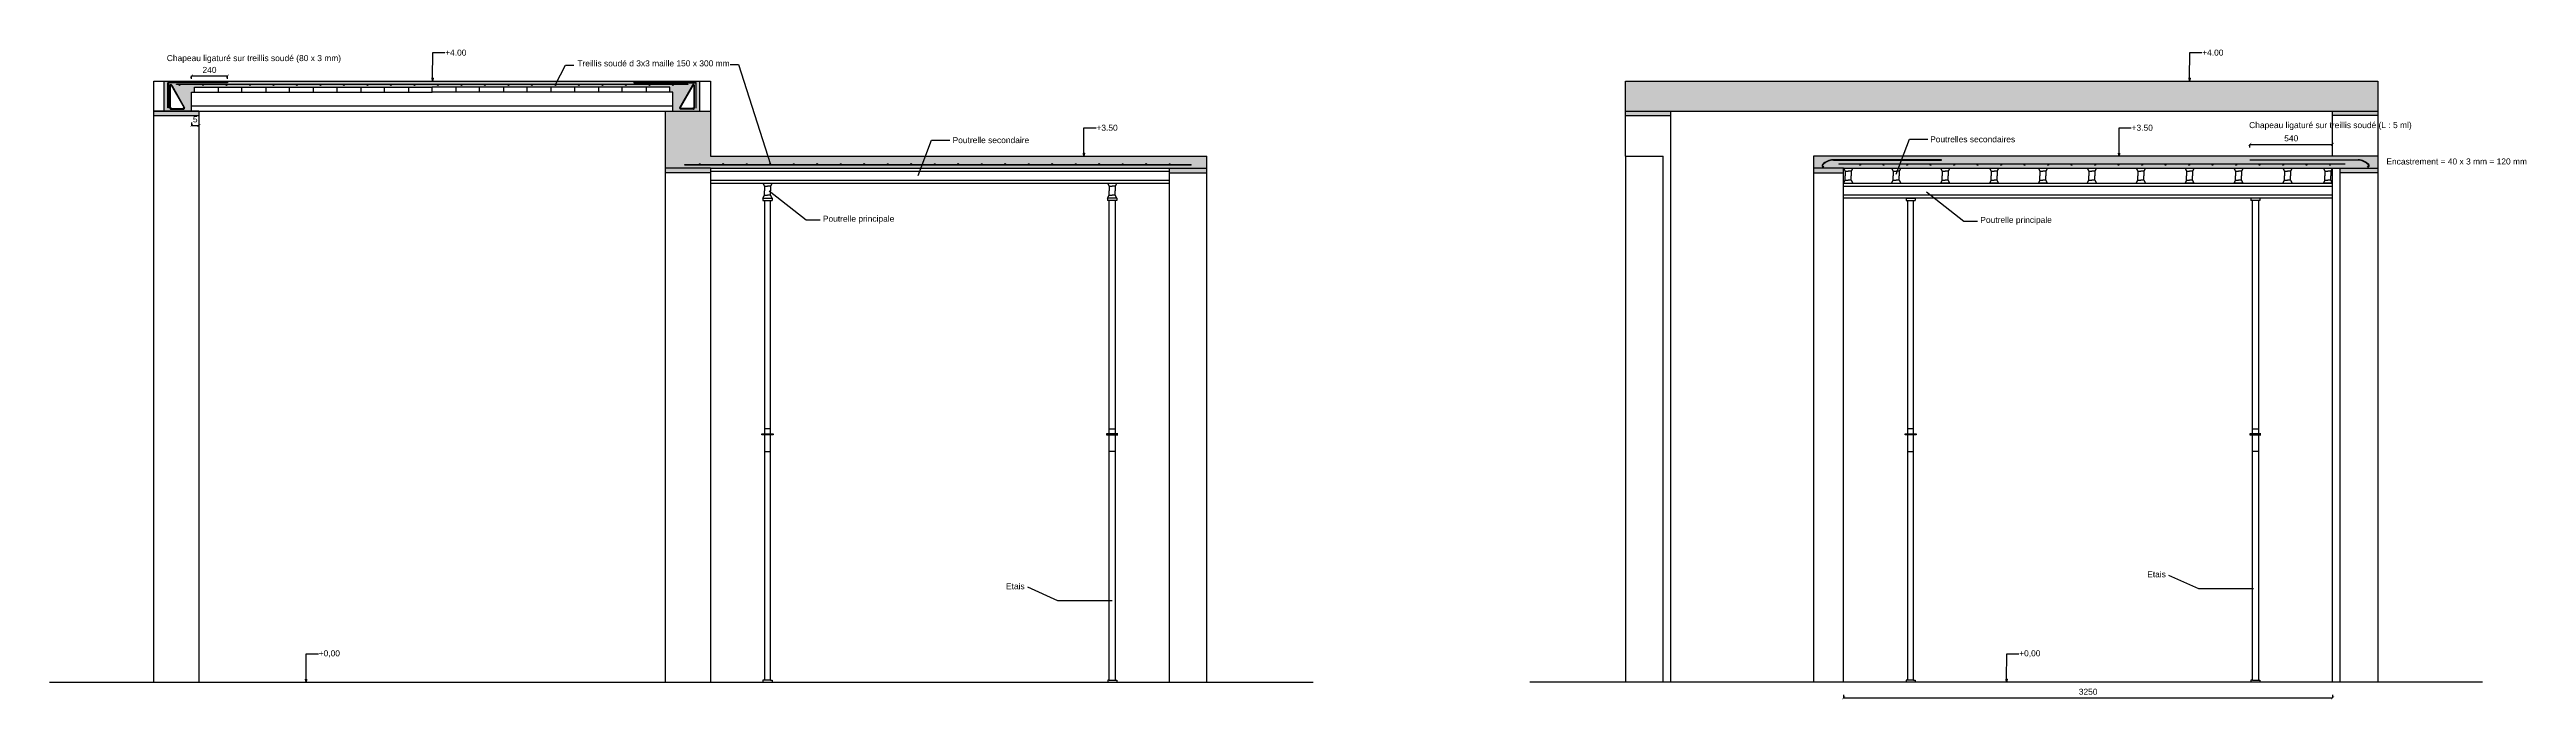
# Model space of a CAD drawing. Header units: millimetres. Extents: x 1323 to 17787, y 1753 to 6077.
import ezdxf
from ezdxf import colors
from ezdxf.entities.mleader import LeaderData, LeaderLine
from ezdxf.math import Vec2, Vec3

# ---------------------------------------------------------------- set-up
doc = ezdxf.new("R2010")
doc.units = ezdxf.units.MM
doc.layers.get('0').update_dxf_attribs({"plot": 0})
doc.layers.add('Coffrage', color=7, linetype='Continuous')
doc.layers.get('0').off()
doc.styles.get("Standard").update_dxf_attribs({"font": 'arial.ttf', "height": 40})
doc.dimstyles.get("Standard").update_dxf_attribs({"dimtxt": 40, "dimasz": 20, "dimexe": 0.18, "dimexo": 0.0625, "dimgap": 20, "dimtad": 1, "dimtih": 1, "dimtoh": 1, "dimdec": 4, "dimzin": 0, "dimdsep": 46, "dimtxsty": 'Standard', "dimblk": 'ARCHTICK', "dimcen": 0.09, "dimadec": 0, "dimazin": 0, "dimtfac": 1, "dimtdec": 4, "dimtofl": 0, "dimtmove": 0, "dimatfit": 3, "dimfxl": 20, "dimfxlon": 1, "dimtolj": 1, "dimtzin": 0, "dimarcsym": 0})

# ---------------------------------------------------------------- blocks, each defined once
blk = doc.blocks.new('_ArchTick')
at = {"color": 0, "linetype": 'ByBlock', "const_width": 0.15}
blk.add_lwpolyline([(-0.5, -0.5), (0.5, 0.5)], dxfattribs=at)
blk = doc.blocks.new('*D1')
at = {"layer": 'Coffrage', "color": 0, "lineweight": -2, "transparency": 16777216}
for p, q in [((2266, 5881), (2266, 5901)), ((2266, 5901), (2506, 5901)), ((2506, 5881), (2506, 5901))]:
    blk.add_line(p, q, dxfattribs=at)
at = {"layer": 'Defpoints', "color": 0, "transparency": 16777216}
for p in [(2266, 5856), (2506, 5901), (2506, 5856)]:
    blk.add_point(p, dxfattribs=at)
at = {"layer": 'Coffrage', "color": 0, "lineweight": -2, "transparency": 16777216, "xscale": 20, "yscale": 20, "zscale": 20, "rotation": 180}
blk.add_blockref('_ArchTick', (2266, 5901), dxfattribs=at)
at = {"layer": 'Coffrage', "color": 0, "lineweight": -2, "transparency": 16777216, "xscale": 20, "yscale": 20, "zscale": 20}
blk.add_blockref('_ArchTick', (2506, 5901), dxfattribs=at)
at = {"layer": 'Coffrage', "color": 0, "transparency": 16777216, "insert": (2386, 5941), "char_height": 40, "attachment_point": 5}
blk.add_mtext('\\A1;240', dxfattribs=at)
blk = doc.blocks.new('*D4')
at = {"layer": 'Coffrage', "color": 0, "lineweight": -2, "transparency": 16777216}
for p, q in [((2266, 5591), (2266, 5571)), ((2266, 5571), (2316, 5571)), ((2316, 5591), (2316, 5571))]:
    blk.add_line(p, q, dxfattribs=at)
at = {"layer": 'Defpoints', "color": 0, "transparency": 16777216}
for p in [(2266, 5667), (2316, 5667), (2316, 5571)]:
    blk.add_point(p, dxfattribs=at)
at = {"layer": 'Coffrage', "color": 0, "lineweight": -2, "transparency": 16777216, "xscale": 20, "yscale": 20, "zscale": 20, "rotation": 180}
blk.add_blockref('_ArchTick', (2266, 5571), dxfattribs=at)
at = {"layer": 'Coffrage', "color": 0, "lineweight": -2, "transparency": 16777216, "xscale": 20, "yscale": 20, "zscale": 20}
blk.add_blockref('_ArchTick', (2316, 5571), dxfattribs=at)
at = {"layer": 'Coffrage', "color": 0, "transparency": 16777216, "insert": (2291, 5612), "char_height": 40, "attachment_point": 5}
blk.add_mtext('\\A1;5', dxfattribs=at)
blk = doc.blocks.new('_ClosedBlank')
at = {"color": 0, "linetype": 'ByBlock', "lineweight": -2}
for p, q in [((-1, 0.17), (0, 0)), ((-1, 0.17), (-1, -0.17)), ((0, 0), (-1, -0.17))]:
    blk.add_line(p, q, dxfattribs=at)
blk = doc.blocks.new('*D13')
at = {"layer": 'Coffrage', "color": 0, "lineweight": -2, "transparency": 16777216}
for p, q in [((15948, 5426), (15948, 5446)), ((15948, 5446), (16498, 5446)), ((16498, 5426), (16498, 5446))]:
    blk.add_line(p, q, dxfattribs=at)
at = {"layer": 'Defpoints', "color": 0, "transparency": 16777216}
for p in [(16498, 5446), (15948, 5343), (16498, 5340)]:
    blk.add_point(p, dxfattribs=at)
at = {"layer": 'Coffrage', "color": 0, "lineweight": -2, "transparency": 16777216, "xscale": 20, "yscale": 20, "zscale": 20, "rotation": 180}
blk.add_blockref('_ArchTick', (15948, 5446), dxfattribs=at)
at = {"layer": 'Coffrage', "color": 0, "lineweight": -2, "transparency": 16777216, "xscale": 20, "yscale": 20, "zscale": 20}
blk.add_blockref('_ArchTick', (16498, 5446), dxfattribs=at)
at = {"layer": 'Coffrage', "color": 0, "transparency": 16777216, "insert": (16223, 5486), "char_height": 40, "attachment_point": 5}
blk.add_mtext('\\A1;540', dxfattribs=at)
blk = doc.blocks.new('*D15')
at = {"layer": 'Coffrage', "color": 0, "lineweight": -2, "transparency": 16777216}
for p, q in [((13248, 1784), (13248, 1764)), ((13248, 1764), (16498, 1764)), ((16498, 1784), (16498, 1764))]:
    blk.add_line(p, q, dxfattribs=at)
at = {"layer": 'Defpoints', "color": 0, "transparency": 16777216}
for p in [(13248, 2014), (16498, 2014), (16498, 1764)]:
    blk.add_point(p, dxfattribs=at)
at = {"layer": 'Coffrage', "color": 0, "lineweight": -2, "transparency": 16777216, "xscale": 20, "yscale": 20, "zscale": 20, "rotation": 180}
blk.add_blockref('_ArchTick', (13248, 1764), dxfattribs=at)
at = {"layer": 'Coffrage', "color": 0, "lineweight": -2, "transparency": 16777216, "xscale": 20, "yscale": 20, "zscale": 20}
blk.add_blockref('_ArchTick', (16498, 1764), dxfattribs=at)
at = {"layer": 'Coffrage', "color": 0, "transparency": 16777216, "insert": (14873, 1804), "char_height": 40, "attachment_point": 5}
blk.add_mtext('\\A1;3250', dxfattribs=at)

msp = doc.modelspace()

# ---------------------------------------------------------------- hatches: boundary and pattern name
at = {"layer": 'Coffrage'}
h = msp.add_hatch(dxfattribs=at)
h.set_pattern_fill('AR-CONC', color=256)
h.paths.add_polyline_path([(2265.52851, 5792.34385), (2285.52851, 5792.34385), (2285.52851, 5827.34385), (3865.52851, 5827.34385), (5445.52851, 5827.34385), (5445.52851, 5792.34385), (5465.52851, 5792.34385), (5465.52851, 5667.34385), (5645.52851, 5667.34385), (5645.52851, 5867.34385), (5415.52851, 5867.34385), (2315.52851, 5867.34385), (2085.52851, 5867.34385), (2085.52851, 5667.34385), (2265.52851, 5667.34385)])
h.paths.add_polyline_path([(2219.40048, 5689.74518, -0.5923745359), (2215.50262, 5680.52465), (2128.54152, 5680.52465, -0.4142084011), (2122.54169, 5685.93802), (2122.54169, 5837.26959, -0.784078172), (2133.84327, 5841.70751)], flags=16)
h.paths.add_polyline_path([(2216.92133, 5688.06827, -0.5829977623), (2214.34897, 5683.52458), (2128.54169, 5683.52458, -0.4142135624), (2125.54169, 5686.52458), (2125.54169, 5838.80859, -0.7601910313), (2131.11231, 5840.35518)], flags=0)
h.paths.add_polyline_path([(2186.52268, 5844.06663, -0.4142135624), (2189.52268, 5841.06663, -1), (2183.52268, 5841.06663, -0.4142135624), (2186.52268, 5844.06663), (2165.52851, 5844.06663), (2165.52851, 5847.06663), (5565.52851, 5847.06663), (5565.52851, 5844.06663), (5465.09448, 5844.06663, -0.5242346326), (5469.15296, 5841.25956, -1), (5463.15296, 5841.25956, -0.312133944), (5465.09448, 5844.06663), (5309.98009, 5844.06663, -0.4142135624), (5312.98009, 5841.06663, -1), (5306.98009, 5841.06663, -0.4142135624), (5309.98009, 5844.06663), (5152.74874, 5844.06663, -0.5242346326), (5156.80722, 5841.25956, -1), (5150.80722, 5841.25956, -0.312133944), (5152.74874, 5844.06663), (4997.63435, 5844.06663, -0.4142135624), (5000.63435, 5841.06663, -1), (4994.63435, 5841.06663, -0.4142135624), (4997.63435, 5844.06663), (4840.403, 5844.06663, -0.5242346326), (4844.46148, 5841.25956, -1), (4838.46148, 5841.25956, -0.312133944), (4840.403, 5844.06663), (4685.28861, 5844.06663, -0.4142135624), (4688.28861, 5841.06663, -1), (4682.28861, 5841.06663, -0.4142135624), (4685.28861, 5844.06663), (4528.05725, 5844.06663, -0.5242346326), (4532.11574, 5841.25956, -1), (4526.11574, 5841.25956, -0.312133944), (4528.05725, 5844.06663), (4372.94287, 5844.06663, -0.4142135624), (4375.94287, 5841.06663, -1), (4369.94287, 5841.06663, -0.4142135624), (4372.94287, 5844.06663), (4215.71151, 5844.06663, -0.5242346326), (4219.77, 5841.25956, -1), (4213.77, 5841.25956, -0.312133944), (4215.71151, 5844.06663), (4060.59713, 5844.06663, -0.4142135624), (4063.59713, 5841.06663, -1), (4057.59713, 5841.06663, -0.4142135624), (4060.59713, 5844.06663), (3903.36577, 5844.06663, -0.5242346326), (3907.42425, 5841.25956, -1), (3901.42425, 5841.25956, -0.312133944), (3903.36577, 5844.06663), (3748.25138, 5844.06663, -0.4142135624), (3751.25138, 5841.06663, -1), (3745.25138, 5841.06663, -0.4142135624), (3748.25138, 5844.06663), (3591.02003, 5844.06663, -0.5242346326), (3595.07851, 5841.25956, -1), (3589.07851, 5841.25956, -0.312133944), (3591.02003, 5844.06663), (3435.90564, 5844.06663, -0.4142135624), (3438.90564, 5841.06663, -1), (3432.90564, 5841.06663, -0.4142135624), (3435.90564, 5844.06663), (3278.67429, 5844.06663, -0.5242346326), (3282.73277, 5841.25956, -1), (3276.73277, 5841.25956, -0.312133944), (3278.67429, 5844.06663), (3123.5599, 5844.06663, -0.4142135624), (3126.5599, 5841.06663, -1), (3120.5599, 5841.06663, -0.4142135624), (3123.5599, 5844.06663), (2966.32855, 5844.06663, -0.5242346326), (2970.38703, 5841.25956, -1), (2964.38703, 5841.25956, -0.312133944), (2966.32855, 5844.06663), (2811.21416, 5844.06663, -0.4142135624), (2814.21416, 5841.06663, -1), (2808.21416, 5841.06663, -0.4142135624), (2811.21416, 5844.06663), (2653.98281, 5844.06663, -0.5242346326), (2658.04129, 5841.25956, -1), (2652.04129, 5841.25956, -0.312133944), (2653.98281, 5844.06663), (2498.86842, 5844.06663, -0.4142135624), (2501.86842, 5841.06663, -1), (2495.86842, 5841.06663, -0.4142135624), (2498.86842, 5844.06663), (2341.63707, 5844.06663, -0.5242346326), (2345.69555, 5841.25956, -1), (2339.69555, 5841.25956, -0.312133944), (2341.63707, 5844.06663)], flags=16)
h.paths.add_polyline_path([(2114.57161, 5855.77463, 0.429549952), (2112.47041, 5852.50701), (2112.47041, 5688.23166), (2109.47041, 5688.23166), (2109.47041, 5855.93536, -0.2313393251), (2114.33459, 5858.77463), (2525.52851, 5858.77463), (2525.52851, 5855.77463)], flags=16)
h.paths.add_polyline_path([(5205.52851, 5855.77463), (5205.52851, 5858.77463), (5615.77843, 5858.77463, -0.2705002069), (5621.58661, 5855.93536), (5621.58661, 5688.23166), (5618.58661, 5688.23166), (5618.58661, 5853.7801, 0.3990417035), (5615.48487, 5855.77463)], flags=16)
h.paths.add_polyline_path([(5596.58746, 5840.59512, -0.7593351013), (5608.51532, 5838.93125), (5608.51532, 5686.52458, -0.4142187237), (5603.10186, 5680.52465), (5516.70822, 5680.52465, -0.5554202886), (5510.78176, 5688.19144)], flags=16)
h.paths.add_polyline_path([(5599.86077, 5840.20622, -0.7829245387), (5605.51532, 5838.80859), (5605.51532, 5686.52458, -0.4142135624), (5602.51532, 5683.52458), (5516.70805, 5683.52458, -0.5648026288), (5514.05507, 5687.9252)], flags=0)
h.paths.add_polyline_path([(2131.11231, 5840.35518, -1.3154588239), (2125.54169, 5838.80859), (2125.54169, 5686.52458, -2.4142135624), (2128.54169, 5683.52458), (2214.34897, 5683.52458, -0.4142135624), (2211.34897, 5686.52458, -0.7606355858), (2216.92133, 5688.06827)], flags=0)
h.paths.add_polyline_path([(2131.54169, 5686.52458, -1), (2125.54169, 5686.52458, -1)], flags=0)
h.paths.add_polyline_path([(2315.52851, 5667.34385), (2015.52851, 5667.34385), (2015.52851, 5637.34385), (2315.52851, 5637.34385)])
h.paths.add_polyline_path([(5715.52851, 5667.34385), (5415.52851, 5667.34385), (5415.52851, 5287.34385), (5715.52851, 5287.34385), (8765.52851, 5287.34385), (9015.52851, 5287.34385), (9015.52851, 5367.34385), (5715.52851, 5367.34385)])
h.paths.add_polyline_path([(5545.23905, 5311.43668), (5643.55612, 5311.43668, -0.312133944), (5641.61461, 5314.24374, -1), (5647.61461, 5314.24374, -0.312133944), (5645.67309, 5311.43668), (5800.78748, 5311.43668, -0.4142135624), (5797.78748, 5314.43668, -1), (5803.78748, 5314.43668, -0.4142135624), (5800.78748, 5311.43668), (5955.90186, 5311.43668, -0.312133944), (5953.96035, 5314.24374, -1), (5959.96035, 5314.24374, -0.312133944), (5958.01883, 5311.43668), (6113.13322, 5311.43668, -0.4142135624), (6110.13322, 5314.43668, -1), (6116.13322, 5314.43668, -0.4142135624), (6113.13322, 5311.43668), (6268.24761, 5311.43668, -0.312133944), (6266.30609, 5314.24374, -1), (6272.30609, 5314.24374, -0.312133944), (6270.36457, 5311.43668), (6425.47896, 5311.43668, -0.4142135624), (6422.47896, 5314.43668, -1), (6428.47896, 5314.43668, -0.4142135624), (6425.47896, 5311.43668), (6580.59335, 5311.43668, -0.312133944), (6578.65183, 5314.24374, -1), (6584.65183, 5314.24374, -0.312133944), (6582.71031, 5311.43668), (6737.8247, 5311.43668, -0.4142135624), (6734.8247, 5314.43668, -1), (6740.8247, 5314.43668, -0.4142135624), (6737.8247, 5311.43668), (6892.93909, 5311.43668, -0.312133944), (6890.99757, 5314.24374, -1), (6896.99757, 5314.24374, -0.312133944), (6895.05605, 5311.43668), (7050.17044, 5311.43668, -0.4142135624), (7047.17044, 5314.43668, -1), (7053.17044, 5314.43668, -0.4142135624), (7050.17044, 5311.43668), (7205.28483, 5311.43668, -0.312133944), (7203.34331, 5314.24374, -1), (7209.34331, 5314.24374, -0.312133944), (7207.40179, 5311.43668), (7362.51618, 5311.43668, -0.4142135624), (7359.51618, 5314.43668, -1), (7365.51618, 5314.43668, -0.4142135624), (7362.51618, 5311.43668), (7517.63057, 5311.43668, -0.312133944), (7515.68905, 5314.24374, -1), (7521.68905, 5314.24374, -0.312133944), (7519.74753, 5311.43668), (7674.86192, 5311.43668, -0.4142135624), (7671.86192, 5314.43668, -1), (7677.86192, 5314.43668, -0.4142135624), (7674.86192, 5311.43668), (7829.97631, 5311.43668, -0.312133944), (7828.03479, 5314.24374, -1), (7834.03479, 5314.24374, -0.312133944), (7832.09327, 5311.43668), (7987.20766, 5311.43668, -0.4142135624), (7984.20766, 5314.43668, -1), (7990.20766, 5314.43668, -0.4142135624), (7987.20766, 5311.43668), (8142.32205, 5311.43668, -0.312133944), (8140.38053, 5314.24374, -1), (8146.38053, 5314.24374, -0.312133944), (8144.43901, 5311.43668), (8299.5534, 5311.43668, -0.4142135624), (8296.5534, 5314.43668, -1), (8302.5534, 5314.43668, -0.4142135624), (8299.5534, 5311.43668), (8454.66779, 5311.43668, -0.312133944), (8452.72627, 5314.24374, -1), (8458.72627, 5314.24374, -0.312133944), (8456.78475, 5311.43668), (8611.89914, 5311.43668, -0.4142135624), (8608.89914, 5314.43668, -1), (8614.89914, 5314.43668, -0.4142135624), (8611.89914, 5311.43668), (8767.01353, 5311.43668, -0.312133944), (8765.07201, 5314.24374, -1), (8771.07201, 5314.24374, -0.312133944), (8769.13049, 5311.43668), (8910.10985, 5311.43668), (8910.10985, 5308.43668), (5545.23905, 5308.43668)], flags=16)
h.paths.add_polyline_path([(5715.52851, 5287.34385), (5415.52851, 5287.34385), (5415.52851, 5257.27983), (5715.52851, 5257.27983)])
h.paths.add_polyline_path([(9015.52851, 5287.34385), (8765.52851, 5287.34385), (8765.52851, 5257.34385), (9015.52851, 5257.34385)])
h.paths.add_polyline_path([(16797.6623, 5867.34385), (11797.6623, 5867.34385), (11797.6623, 5667.34385), (12097.6623, 5667.34385), (16497.6623, 5667.34385), (16797.6623, 5667.34385)])
h.paths.add_polyline_path([(12097.6623, 5667.34385), (11797.6623, 5667.34385), (11797.6623, 5637.34385), (12097.6623, 5637.34385)])
h.paths.add_polyline_path([(16797.6623, 5367.34385), (13047.6623, 5367.34385), (13047.6623, 5287.34385), (13247.6623, 5287.34385), (16547.6623, 5287.34385), (16797.6623, 5287.34385)])
h.paths.add_polyline_path([(13247.6623, 5287.34385), (13047.6623, 5287.34385), (13047.6623, 5257.34385), (13247.6623, 5257.34385)])
h.paths.add_polyline_path([(16797.6623, 5287.34385), (16547.6623, 5287.34385), (16547.6623, 5257.34385), (16797.6623, 5257.34385)])
h.paths.add_polyline_path([(16797.6623, 5667.34385), (16497.6623, 5667.34385), (16497.6623, 5637.34385), (16797.6623, 5637.34385)])

# ---------------------------------------------------------------- linework, layer by layer
for p, q in [((4685.28861, 5844.06663), (4752.02702, 5972.95468)), ((4752.02702, 5972.95468), (4808.06974, 5972.95468)), ((5846.58368, 5977.89562), (5902.62641, 5977.89562)), ((5902.62641, 5977.89562), (6114.0405, 5311.57716)), ((2015.52851, 1867.34385), (2015.52851, 5867.34385)), ((2015.52851, 5867.34385), (2315.52851, 5867.34385)), ((2085.52851, 5667.34385), (2085.52851, 5867.34385)), ((2109.47041, 5688.23166), (2109.47041, 5855.93536)), ((2112.47041, 5852.50701), (2112.47041, 5688.23166)), ((2505.52851, 5858.77463), (2114.33459, 5858.77463)), ((2505.52851, 5855.77463), (2114.57161, 5855.77463)), ((2122.54169, 5838.93125), (2122.54169, 5686.52458)), ((2125.54169, 5838.80859), (2125.54169, 5686.52458)), ((2131.19624, 5840.20622), (2217.00194, 5687.9252)), ((2134.46956, 5840.59512), (2220.27526, 5688.19144)), ((2165.52851, 5844.06663), (2165.52851, 5847.06663)), ((2165.52851, 5847.06663), (5565.52851, 5847.06663)), ((5565.52851, 5844.06663), (2165.52851, 5844.06663)), ((2265.52851, 5667.34385), (2265.52851, 5792.34385)), ((2265.52851, 5792.34385), (3865.52851, 5792.34385)), ((2285.52851, 5792.34385), (2285.52851, 5827.34385)), ((2285.52851, 5827.34385), (3865.52851, 5827.34385)), ((2315.52851, 5867.34385), (5415.52851, 5867.34385)), ((2443.52851, 5827.34385), (2443.52851, 5792.34385)), ((2505.52851, 5858.77463), (2505.52851, 5855.77463)), ((2601.52851, 5792.34385), (2601.52851, 5827.34385)), ((2759.52851, 5827.34385), (2759.52851, 5792.34385)), ((2917.52851, 5792.34385), (2917.52851, 5827.34385)), ((3075.52851, 5827.34385), (3075.52851, 5792.34385)), ((3233.52851, 5792.34385), (3233.52851, 5827.34385)), ((3391.52851, 5827.34385), (3391.52851, 5792.34385)), ((3549.52851, 5792.34385), (3549.52851, 5827.34385)), ((3707.52851, 5827.34385), (3707.52851, 5792.34385)), ((5445.52851, 5827.34385), (3865.52851, 5827.34385)), ((3865.52851, 5792.34385), (3865.52851, 5827.34385)), ((5465.52851, 5792.34385), (3865.52851, 5792.34385)), ((4023.52851, 5827.34385), (4023.52851, 5792.34385)), ((4181.52851, 5792.34385), (4181.52851, 5827.34385)), ((4339.52851, 5827.34385), (4339.52851, 5792.34385)), ((4497.52851, 5792.34385), (4497.52851, 5827.34385)), ((4655.52851, 5827.34385), (4655.52851, 5792.34385)), ((4813.52851, 5792.34385), (4813.52851, 5827.34385)), ((4971.52851, 5827.34385), (4971.52851, 5792.34385)), ((5129.52851, 5792.34385), (5129.52851, 5827.34385)), ((5205.52851, 5858.77463), (5616.72243, 5858.77463)), ((5205.52851, 5858.77463), (5205.52851, 5855.77463)), ((5205.52851, 5855.77463), (5616.4854, 5855.77463)), ((5287.52851, 5827.34385), (5287.52851, 5792.34385)), ((5415.52851, 5867.34385), (5715.52851, 5867.34385)), ((5445.52851, 5792.34385), (5445.52851, 5827.34385)), ((5445.52851, 5792.34385), (5445.52851, 5827.34385)), ((5465.52851, 5667.34385), (5465.52851, 5792.34385)), ((5596.58746, 5840.59512), (5510.78176, 5688.19144)), ((5599.86077, 5840.20622), (5514.05507, 5687.9252)), ((5565.52851, 5847.06663), (5565.52851, 5844.06663)), ((5605.51532, 5838.80859), (5605.51532, 5686.52458)), ((5608.51532, 5838.93125), (5608.51532, 5686.52458)), ((5618.58661, 5852.50701), (5618.58661, 5688.23166)), ((5621.58661, 5688.23166), (5621.58661, 5855.93536)), ((5645.52851, 5667.34385), (5645.52851, 5867.34385)), ((5715.52851, 5867.34385), (5715.52851, 5367.34385)), ((11797.6623, 5867.34385), (11797.6623, 5867.34385)), ((11797.6623, 5867.34385), (16797.6623, 5867.34385)), ((11797.6623, 5367.34385), (11797.6623, 5867.34385)), ((16797.6623, 5867.34385), (16797.6623, 1867.34385)), ((2015.52851, 5667.34385), (5715.52851, 5667.34385)), ((2315.52851, 5667.34385), (2015.52851, 5667.34385)), ((2015.52851, 5637.34385), (2315.52851, 5637.34385)), ((2112.47041, 5688.23166), (2109.47041, 5688.23166)), ((2128.54152, 5680.52465), (2214.3488, 5680.52465)), ((2128.54169, 5683.52458), (2214.34897, 5683.52458)), ((2265.52851, 5702.34385), (5465.52851, 5702.34385)), ((2315.52851, 5667.34385), (2315.52851, 1867.34385)), ((5415.52851, 5667.34385), (5415.52851, 1867.34385)), ((5602.51532, 5683.52458), (5516.70805, 5683.52458)), ((5602.5155, 5680.52465), (5516.70822, 5680.52465)), ((5618.58661, 5688.23166), (5621.58661, 5688.23166)), ((11797.6623, 5667.34385), (12097.6623, 5667.34385)), ((11797.6623, 5637.34385), (12097.6623, 5637.34385)), ((12097.6623, 5667.34385), (12097.6623, 1867.34385)), ((12097.6623, 5667.34385), (16497.6623, 5667.34385)), ((16497.6623, 5667.34385), (16797.6623, 5667.34385)), ((16497.6623, 5367.34385), (16497.6623, 5667.34385)), ((16797.6623, 5637.34385), (16497.6623, 5637.34385)), ((7097.44492, 5239.71815), (7185.61499, 5472.88455)), ((7185.61499, 5472.88455), (7306.848, 5472.88455)), ((13597.66229, 5246.81948), (13685.83236, 5479.98588)), ((13685.83236, 5479.98588), (13807.06537, 5479.98588)), ((5715.52851, 5287.34385), (5415.52851, 5287.34385)), ((5545.23905, 5311.43668), (8910.10985, 5311.43668)), ((5545.23905, 5308.43668), (5545.23905, 5311.43668)), ((8910.10985, 5308.43668), (5545.23905, 5308.43668)), ((5715.52851, 5367.34385), (9015.52851, 5367.34385)), ((5715.52851, 5287.34385), (8765.52851, 5287.34385)), ((5715.52851, 5287.34385), (5715.52851, 1867.34385)), ((8765.52851, 5287.34385), (8765.52851, 1867.34385)), ((8765.52851, 5287.34385), (9015.52851, 5287.34385)), ((8910.10985, 5308.43668), (8910.10985, 5311.43668)), ((9015.52851, 1867.34385), (9015.52851, 5367.34385)), ((11797.6623, 5367.34385), (11797.6623, 1867.34385)), ((11797.6623, 5367.34385), (12047.6623, 5367.34385)), ((12047.6623, 1867.34385), (12047.6623, 5367.34385)), ((16797.6623, 5367.34385), (13047.6623, 5367.34385)), ((13047.6623, 5367.34385), (13047.6623, 1867.34385)), ((13247.6623, 5287.34385), (13047.6623, 5287.34385)), ((13113.74678, 5294.86305), (13115.18124, 5297.49788)), ((13897.6623, 5342.94104), (13178.00999, 5342.94104)), ((13180.17007, 5340.04589), (13897.6623, 5339.94104)), ((13215.22691, 5316.15795), (16580.0977, 5316.15795)), ((13215.22691, 5316.15795), (13215.22691, 5313.15795)), ((16580.0977, 5313.15795), (13215.22691, 5313.15795)), ((13247.6623, 5287.34385), (16547.6623, 5287.34385)), ((13247.6623, 1867.34385), (13247.6623, 5287.34385)), ((13247.6623, 5287.34385), (13258.27492, 5267.34385)), ((13308.88753, 5287.34385), (13298.27492, 5267.34385)), ((13567.04969, 5287.34385), (13577.6623, 5267.34385)), ((13628.27492, 5287.34385), (13617.6623, 5267.34385)), ((13892.04969, 5287.34385), (13902.6623, 5267.34385)), ((13897.6623, 5339.94104), (13897.6623, 5342.94104)), ((13953.27492, 5287.34385), (13942.6623, 5267.34385)), ((14217.04969, 5287.34385), (14227.6623, 5267.34385)), ((14278.27492, 5287.34385), (14267.6623, 5267.34385)), ((14542.04969, 5287.34385), (14552.6623, 5267.34385)), ((14603.27492, 5287.34385), (14592.6623, 5267.34385)), ((14867.04969, 5287.34385), (14877.6623, 5267.34385)), ((14928.27492, 5287.34385), (14917.6623, 5267.34385)), ((15192.04969, 5287.34385), (15202.6623, 5267.34385)), ((15253.27492, 5287.34385), (15242.6623, 5267.34385)), ((15517.04969, 5287.34385), (15527.6623, 5267.34385)), ((15578.27492, 5287.34385), (15567.6623, 5267.34385)), ((15842.04969, 5287.34385), (15852.6623, 5267.34385)), ((15903.27492, 5287.34385), (15892.6623, 5267.34385)), ((15947.6623, 5342.94104), (16667.31462, 5342.94104)), ((16665.15454, 5340.04589), (15947.6623, 5339.94104)), ((16167.04969, 5287.34385), (16177.6623, 5267.34385)), ((16228.27492, 5287.34385), (16217.6623, 5267.34385)), ((16436.43708, 5287.34385), (16447.04969, 5267.34385)), ((16497.6623, 5287.34385), (16487.04969, 5267.34385)), ((16497.6623, 1867.34385), (16497.6623, 5287.34385)), ((16547.6623, 1867.34385), (16547.6623, 5287.34385)), ((16547.6623, 5287.34385), (16797.6623, 5287.34385)), ((16580.0977, 5316.15795), (16580.0977, 5313.15795)), ((16731.57783, 5294.86305), (16730.14337, 5297.49788)), ((5715.52851, 5257.27983), (5415.52851, 5257.27983)), ((5715.52851, 5267.34385), (8765.52851, 5267.34385)), ((5715.52851, 5207.34385), (8765.52851, 5207.34385)), ((5715.52851, 5187.34385), (8765.52851, 5187.34385)), ((6064.26715, 5187.34385), (6074.87976, 5167.34385)), ((6064.26715, 5087.34385), (6074.87976, 5107.34385)), ((6074.87976, 5167.34385), (6094.87976, 5167.34385)), ((6074.87976, 5167.34385), (6074.87976, 5137.34385)), ((6074.87976, 5107.34385), (6074.87976, 5137.34385)), ((6074.87976, 5107.34385), (6094.87976, 5107.34385)), ((6114.87976, 5167.34385), (6094.87976, 5167.34385)), ((6114.87976, 5107.34385), (6094.87976, 5107.34385)), ((6104.87976, 5137.34385), (6352.26245, 4943.71408)), ((6125.49237, 5187.34385), (6114.87976, 5167.34385)), ((6114.87976, 5167.34385), (6114.87976, 5137.34385)), ((6114.87976, 5107.34385), (6114.87976, 5137.34385)), ((6125.49237, 5087.34385), (6114.87976, 5107.34385)), ((8355.56465, 5187.34385), (8366.17726, 5167.34385)), ((8355.56465, 5087.34385), (8366.17726, 5107.34385)), ((8366.17726, 5167.34385), (8386.17726, 5167.34385)), ((8366.17726, 5167.34385), (8366.17726, 5137.34385)), ((8366.17726, 5107.34385), (8366.17726, 5137.34385)), ((8366.17726, 5107.34385), (8386.17726, 5107.34385)), ((8406.17726, 5167.34385), (8386.17726, 5167.34385)), ((8406.17726, 5107.34385), (8386.17726, 5107.34385)), ((8416.78987, 5187.34385), (8406.17726, 5167.34385)), ((8406.17726, 5167.34385), (8406.17726, 5137.34385)), ((8406.17726, 5107.34385), (8406.17726, 5137.34385)), ((8416.78987, 5087.34385), (8406.17726, 5107.34385)), ((8765.52851, 5257.34385), (9015.52851, 5257.34385)), ((13047.6623, 5257.34385), (13247.6623, 5257.34385)), ((13247.6623, 5187.34385), (13258.27492, 5207.34385)), ((13247.6623, 5187.34385), (13308.88753, 5187.34385)), ((13247.6623, 5187.34385), (16497.6623, 5187.34385)), ((13247.6623, 5167.34385), (16497.6623, 5167.34385)), ((16497.6623, 5107.34385), (13247.6623, 5107.34385)), ((13258.27492, 5267.34385), (13278.27492, 5267.34385)), ((13258.27492, 5267.34385), (13258.27492, 5237.34385)), ((13258.27492, 5207.34385), (13258.27492, 5237.34385)), ((13258.27492, 5207.34385), (13278.27492, 5207.34385)), ((13298.27492, 5267.34385), (13278.27492, 5267.34385)), ((13298.27492, 5207.34385), (13278.27492, 5207.34385)), ((13298.27492, 5267.34385), (13298.27492, 5237.34385)), ((13298.27492, 5207.34385), (13298.27492, 5237.34385)), ((13298.27492, 5207.34385), (13308.88753, 5187.34385)), ((13567.04969, 5187.34385), (13577.6623, 5207.34385)), ((13567.04969, 5187.34385), (13628.27492, 5187.34385)), ((13577.6623, 5267.34385), (13597.6623, 5267.34385)), ((13577.6623, 5267.34385), (13577.6623, 5237.34385)), ((13577.6623, 5207.34385), (13577.6623, 5237.34385)), ((13577.6623, 5207.34385), (13597.6623, 5207.34385)), ((13617.6623, 5267.34385), (13597.6623, 5267.34385)), ((13617.6623, 5207.34385), (13597.6623, 5207.34385)), ((13617.6623, 5267.34385), (13617.6623, 5237.34385)), ((13617.6623, 5207.34385), (13617.6623, 5237.34385)), ((13617.6623, 5207.34385), (13628.27492, 5187.34385)), ((13798.59791, 5129.62999), (14045.9806, 4936.00023)), ((13902.6623, 5207.34385), (13892.04969, 5187.34385)), ((13953.27492, 5187.34385), (13892.04969, 5187.34385)), ((13902.6623, 5267.34385), (13922.6623, 5267.34385)), ((13902.6623, 5267.34385), (13902.6623, 5237.34385)), ((13902.6623, 5207.34385), (13902.6623, 5237.34385)), ((13902.6623, 5207.34385), (13922.6623, 5207.34385)), ((13942.6623, 5267.34385), (13922.6623, 5267.34385)), ((13942.6623, 5207.34385), (13922.6623, 5207.34385)), ((13942.6623, 5267.34385), (13942.6623, 5237.34385)), ((13942.6623, 5207.34385), (13942.6623, 5237.34385)), ((13953.27492, 5187.34385), (13942.6623, 5207.34385)), ((14227.6623, 5207.34385), (14217.04969, 5187.34385)), ((14278.27492, 5187.34385), (14217.04969, 5187.34385)), ((14227.6623, 5267.34385), (14247.6623, 5267.34385)), ((14227.6623, 5267.34385), (14227.6623, 5237.34385)), ((14227.6623, 5207.34385), (14227.6623, 5237.34385)), ((14227.6623, 5207.34385), (14247.6623, 5207.34385)), ((14267.6623, 5267.34385), (14247.6623, 5267.34385)), ((14267.6623, 5207.34385), (14247.6623, 5207.34385)), ((14267.6623, 5267.34385), (14267.6623, 5237.34385)), ((14267.6623, 5207.34385), (14267.6623, 5237.34385)), ((14278.27492, 5187.34385), (14267.6623, 5207.34385)), ((14552.6623, 5207.34385), (14542.04969, 5187.34385)), ((14603.27492, 5187.34385), (14542.04969, 5187.34385)), ((14552.6623, 5267.34385), (14572.6623, 5267.34385)), ((14552.6623, 5267.34385), (14552.6623, 5237.34385)), ((14552.6623, 5207.34385), (14552.6623, 5237.34385)), ((14552.6623, 5207.34385), (14572.6623, 5207.34385)), ((14592.6623, 5267.34385), (14572.6623, 5267.34385)), ((14592.6623, 5207.34385), (14572.6623, 5207.34385)), ((14592.6623, 5267.34385), (14592.6623, 5237.34385)), ((14592.6623, 5207.34385), (14592.6623, 5237.34385)), ((14603.27492, 5187.34385), (14592.6623, 5207.34385)), ((14867.04969, 5187.34385), (14877.6623, 5207.34385)), ((14867.04969, 5187.34385), (14928.27492, 5187.34385)), ((14877.6623, 5267.34385), (14897.6623, 5267.34385)), ((14877.6623, 5267.34385), (14877.6623, 5237.34385)), ((14877.6623, 5207.34385), (14877.6623, 5237.34385)), ((14877.6623, 5207.34385), (14897.6623, 5207.34385)), ((14917.6623, 5267.34385), (14897.6623, 5267.34385)), ((14917.6623, 5207.34385), (14897.6623, 5207.34385)), ((14917.6623, 5267.34385), (14917.6623, 5237.34385)), ((14917.6623, 5207.34385), (14917.6623, 5237.34385)), ((14917.6623, 5207.34385), (14928.27492, 5187.34385)), ((15192.04969, 5187.34385), (15202.6623, 5207.34385)), ((15192.04969, 5187.34385), (15253.27492, 5187.34385)), ((15202.6623, 5267.34385), (15222.6623, 5267.34385)), ((15202.6623, 5267.34385), (15202.6623, 5237.34385)), ((15202.6623, 5207.34385), (15202.6623, 5237.34385)), ((15202.6623, 5207.34385), (15222.6623, 5207.34385)), ((15242.6623, 5267.34385), (15222.6623, 5267.34385)), ((15242.6623, 5207.34385), (15222.6623, 5207.34385)), ((15242.6623, 5267.34385), (15242.6623, 5237.34385)), ((15242.6623, 5207.34385), (15242.6623, 5237.34385)), ((15242.6623, 5207.34385), (15253.27492, 5187.34385)), ((15527.6623, 5207.34385), (15517.04969, 5187.34385)), ((15578.27492, 5187.34385), (15517.04969, 5187.34385)), ((15527.6623, 5267.34385), (15547.6623, 5267.34385)), ((15527.6623, 5267.34385), (15527.6623, 5237.34385)), ((15527.6623, 5207.34385), (15527.6623, 5237.34385)), ((15527.6623, 5207.34385), (15547.6623, 5207.34385)), ((15567.6623, 5267.34385), (15547.6623, 5267.34385)), ((15567.6623, 5207.34385), (15547.6623, 5207.34385)), ((15567.6623, 5267.34385), (15567.6623, 5237.34385)), ((15567.6623, 5207.34385), (15567.6623, 5237.34385)), ((15578.27492, 5187.34385), (15567.6623, 5207.34385)), ((15852.6623, 5207.34385), (15842.04969, 5187.34385)), ((15903.27492, 5187.34385), (15842.04969, 5187.34385)), ((15852.6623, 5267.34385), (15872.6623, 5267.34385)), ((15852.6623, 5267.34385), (15852.6623, 5237.34385)), ((15852.6623, 5207.34385), (15852.6623, 5237.34385)), ((15852.6623, 5207.34385), (15872.6623, 5207.34385)), ((15892.6623, 5267.34385), (15872.6623, 5267.34385)), ((15892.6623, 5207.34385), (15872.6623, 5207.34385)), ((15892.6623, 5267.34385), (15892.6623, 5237.34385)), ((15892.6623, 5207.34385), (15892.6623, 5237.34385)), ((15903.27492, 5187.34385), (15892.6623, 5207.34385)), ((16167.04969, 5187.34385), (16177.6623, 5207.34385)), ((16167.04969, 5187.34385), (16228.27492, 5187.34385)), ((16177.6623, 5267.34385), (16197.6623, 5267.34385)), ((16177.6623, 5267.34385), (16177.6623, 5237.34385)), ((16177.6623, 5207.34385), (16177.6623, 5237.34385)), ((16177.6623, 5207.34385), (16197.6623, 5207.34385)), ((16217.6623, 5267.34385), (16197.6623, 5267.34385)), ((16217.6623, 5207.34385), (16197.6623, 5207.34385)), ((16217.6623, 5267.34385), (16217.6623, 5237.34385)), ((16217.6623, 5207.34385), (16217.6623, 5237.34385)), ((16217.6623, 5207.34385), (16228.27492, 5187.34385)), ((16447.04969, 5207.34385), (16436.43708, 5187.34385)), ((16497.6623, 5187.34385), (16436.43708, 5187.34385)), ((16447.04969, 5267.34385), (16467.04969, 5267.34385)), ((16447.04969, 5267.34385), (16447.04969, 5237.34385)), ((16447.04969, 5207.34385), (16447.04969, 5237.34385)), ((16447.04969, 5207.34385), (16467.04969, 5207.34385)), ((16487.04969, 5267.34385), (16467.04969, 5267.34385)), ((16487.04969, 5207.34385), (16467.04969, 5207.34385)), ((16487.04969, 5267.34385), (16487.04969, 5237.34385)), ((16487.04969, 5207.34385), (16487.04969, 5237.34385)), ((16497.6623, 5187.34385), (16487.04969, 5207.34385)), ((16797.6623, 5257.34385), (16547.6623, 5257.34385)), ((6064.26715, 5087.34385), (6125.49237, 5087.34385)), ((6064.26715, 5087.34385), (6064.26715, 5072.34385)), ((6064.26715, 5072.34385), (6125.49237, 5072.34385)), ((6074.87976, 5072.34385), (6074.87976, 3519.92092)), ((6114.87976, 3519.92092), (6114.87976, 5072.34385)), ((6125.49237, 5087.34385), (6125.49237, 5072.34385)), ((6352.26245, 4943.71408), (6444.12411, 4943.71408)), ((8416.78987, 5087.34385), (8355.56465, 5087.34385)), ((8355.56465, 5087.34385), (8355.56465, 5072.34385)), ((8416.78987, 5072.34385), (8355.56465, 5072.34385)), ((8366.17726, 3519.92092), (8366.17726, 5072.34385)), ((8406.17726, 5072.34385), (8406.17726, 3519.92092)), ((8416.78987, 5087.34385), (8416.78987, 5072.34385)), ((16497.6623, 5087.34385), (13247.6623, 5087.34385)), ((13662.6205, 5087.34385), (13723.84572, 5087.34385)), ((13662.6205, 5087.34385), (13662.6205, 5072.34385)), ((13662.6205, 5072.34385), (13723.84572, 5072.34385)), ((13673.23311, 5072.34385), (13673.23311, 3519.92092)), ((13713.23311, 3519.92092), (13713.23311, 5072.34385)), ((13723.84572, 5087.34385), (13723.84572, 5072.34385)), ((16015.14323, 5087.34385), (15953.918, 5087.34385)), ((15953.918, 5087.34385), (15953.918, 5072.34385)), ((16015.14323, 5072.34385), (15953.918, 5072.34385)), ((15964.53061, 3519.92092), (15964.53061, 5072.34385)), ((16004.53061, 5072.34385), (16004.53061, 3519.92092)), ((16015.14323, 5087.34385), (16015.14323, 5072.34385)), ((14045.9806, 4936.00023), (14137.84226, 4936.00023)), ((6057.62099, 3519.92092), (6132.13853, 3519.92092)), ((6057.62099, 3513.96365), (6057.62099, 3519.92092)), ((6132.13853, 3513.96365), (6057.62099, 3513.96365)), ((6114.87976, 3552.34385), (6074.87976, 3552.34385)), ((6074.87976, 3552.34385), (6074.87976, 3519.92092)), ((6074.87976, 3513.96365), (6074.87976, 3402.34385)), ((6074.87976, 3513.96365), (6074.87976, 1882.34385)), ((6114.87976, 3519.92092), (6114.87976, 3552.34385)), ((6114.87976, 1882.34385), (6114.87976, 3513.96365)), ((6114.87976, 3477.34385), (6114.87976, 3513.96365)), ((6132.13853, 3519.92092), (6132.13853, 3513.96365)), ((8423.43603, 3519.92092), (8348.91849, 3519.92092)), ((8348.91849, 3519.92092), (8348.91849, 3513.96365)), ((8348.91849, 3519.92092), (8348.91849, 3513.96365)), ((8348.91849, 3513.96365), (8423.43603, 3513.96365)), ((8366.17726, 3519.92092), (8366.17726, 3552.34385)), ((8366.17726, 3552.34385), (8406.17726, 3552.34385)), ((8366.17726, 1882.34385), (8366.17726, 3513.96365)), ((8366.17726, 3477.34385), (8366.17726, 3513.96365)), ((8406.17726, 3552.34385), (8406.17726, 3519.92092)), ((8406.17726, 3513.96365), (8406.17726, 1882.34385)), ((8406.17726, 3513.96365), (8406.17726, 3402.34385)), ((13655.97434, 3519.92092), (13730.49189, 3519.92092)), ((13655.97434, 3513.96365), (13655.97434, 3519.92092)), ((13730.49189, 3513.96365), (13655.97434, 3513.96365)), ((13713.23311, 3552.34385), (13673.23311, 3552.34385)), ((13673.23311, 3552.34385), (13673.23311, 3519.92092)), ((13673.23311, 3513.96365), (13673.23311, 1882.34385)), ((13673.23311, 3513.96365), (13673.23311, 3402.34385)), ((13713.23311, 3519.92092), (13713.23311, 3552.34385)), ((13713.23311, 1882.34385), (13713.23311, 3513.96365)), ((13713.23311, 3477.34385), (13713.23311, 3513.96365)), ((13730.49189, 3519.92092), (13730.49189, 3513.96365)), ((16021.78939, 3519.92092), (15947.27184, 3519.92092)), ((15947.27184, 3519.92092), (15947.27184, 3513.96365)), ((15947.27184, 3519.92092), (15947.27184, 3513.96365)), ((15947.27184, 3513.96365), (16021.78939, 3513.96365)), ((15964.53061, 3519.92092), (15964.53061, 3552.34385)), ((15964.53061, 3552.34385), (16004.53061, 3552.34385)), ((15964.53061, 1882.34385), (15964.53061, 3513.96365)), ((15964.53061, 3477.34385), (15964.53061, 3513.96365)), ((16004.53061, 3552.34385), (16004.53061, 3519.92092)), ((16004.53061, 3513.96365), (16004.53061, 1882.34385)), ((16004.53061, 3513.96365), (16004.53061, 3402.34385)), ((6074.87976, 3402.34385), (6114.87976, 3402.34385)), ((8406.17726, 3402.34385), (8366.17726, 3402.34385)), ((13673.23311, 3402.34385), (13713.23311, 3402.34385)), ((16004.53061, 3402.34385), (15964.53061, 3402.34385)), ((8023.59267, 2409.09032), (7824.50183, 2498.88319)), ((15609.10431, 2488.56129), (15410.01347, 2578.35416)), ((15972.04897, 2488.56129), (15609.10431, 2488.56129)), ((8386.53733, 2409.09032), (8023.59267, 2409.09032)), ((1322.64616, 1867.34385), (9722.64616, 1867.34385)), ((2015.52851, 1867.34385), (9015.52851, 1867.34385)), ((6074.87976, 1882.34385), (6064.87976, 1882.34385)), ((6064.87976, 1882.34385), (6064.87976, 1867.34385)), ((6114.87976, 1882.34385), (6074.87976, 1882.34385)), ((6114.87976, 1882.34385), (6124.87976, 1882.34385)), ((6124.87976, 1882.34385), (6124.87976, 1867.34385)), ((8366.17726, 1882.34385), (8356.17726, 1882.34385)), ((8356.17726, 1882.34385), (8356.17726, 1867.34385)), ((8366.17726, 1882.34385), (8406.17726, 1882.34385)), ((8406.17726, 1882.34385), (8416.17726, 1882.34385)), ((8416.17726, 1882.34385), (8416.17726, 1867.34385)), ((17494.30356, 1867.34385), (11161.38527, 1867.34385)), ((13673.23311, 1882.34385), (13663.23311, 1882.34385)), ((13663.23311, 1882.34385), (13663.23311, 1867.34385)), ((13713.23311, 1882.34385), (13673.23311, 1882.34385)), ((13713.23311, 1882.34385), (13723.23311, 1882.34385)), ((13723.23311, 1882.34385), (13723.23311, 1867.34385)), ((15964.53061, 1882.34385), (15954.53061, 1882.34385)), ((15954.53061, 1882.34385), (15954.53061, 1867.34385)), ((15964.53061, 1882.34385), (16004.53061, 1882.34385)), ((16004.53061, 1882.34385), (16014.53061, 1882.34385)), ((16014.53061, 1882.34385), (16014.53061, 1867.34385))]:
    msp.add_line(p, q, dxfattribs=at)
for centre in [(2128.54169, 5838.80859), (2186.52268, 5841.06663), (2342.69555, 5841.25956), (2498.86842, 5841.06663), (2655.04129, 5841.25956), (2811.21416, 5841.06663), (2967.38703, 5841.25956), (3123.5599, 5841.06663), (3279.73277, 5841.25956), (3435.90564, 5841.06663), (3592.07851, 5841.25956), (3748.25138, 5841.06663), (3904.42425, 5841.25956), (4060.59713, 5841.06663), (4216.77, 5841.25956), (4372.94287, 5841.06663), (4529.11574, 5841.25956), (4685.28861, 5841.06663), (4841.46148, 5841.25956), (4997.63435, 5841.06663), (5153.80722, 5841.25956), (5309.98009, 5841.06663), (5466.15296, 5841.25956), (5602.51532, 5838.80859), (2128.54169, 5686.52458), (2214.34897, 5686.52458), (5516.70805, 5686.52458), (5602.51532, 5686.52458), (5644.61461, 5314.24374), (5800.78748, 5314.43668), (5956.96035, 5314.24374), (6113.13322, 5314.43668), (6269.30609, 5314.24374), (6425.47896, 5314.43668), (6581.65183, 5314.24374), (6737.8247, 5314.43668), (6893.99757, 5314.24374), (7050.17044, 5314.43668), (7206.34331, 5314.24374), (7362.51618, 5314.43668), (7518.68905, 5314.24374), (7674.86192, 5314.43668), (7831.03479, 5314.24374), (7987.20766, 5314.43668), (8143.38053, 5314.24374), (8299.5534, 5314.43668), (8455.72627, 5314.24374), (8611.89914, 5314.43668), (8768.07201, 5314.24374), (13357.26474, 5310.35089), (13513.43761, 5310.15795), (13669.61048, 5310.35089), (13825.78335, 5310.15795), (13981.95622, 5310.35089), (14138.1291, 5310.15795), (14294.30197, 5310.35089), (14450.47484, 5310.15795), (14606.64771, 5310.35089), (14762.82058, 5310.15795), (14918.99345, 5310.35089), (15075.16632, 5310.15795), (15231.33919, 5310.35089), (15387.51206, 5310.15795), (15543.68493, 5310.35089), (15699.8578, 5310.15795), (15856.03067, 5310.35089), (16012.20354, 5310.15795), (16168.37641, 5310.35089), (16324.54928, 5310.15795), (16480.72215, 5310.35089)]:
    msp.add_circle(centre, 3, dxfattribs=at)
for centre, radius, start, end in [((2114.80659, 5852.37977), 6.41226, 85.778682395, 146.323819057), ((2115.07188, 5853.14355), 2.67822, 79.234421294, 193.749335533), ((2128.73757, 5838.10042), 6.25134, 23.519815096, 172.362528071), ((5602.31944, 5838.10042), 6.25134, 7.637471929, 156.480184904), ((5615.98514, 5853.14355), 2.67822, 346.250664467, 100.765578706), ((5616.25043, 5852.37977), 6.41226, 33.676180943, 94.221317605), ((2128.24834, 5686.2313), 5.71418, 177.057994615, 272.940995733), ((2214.92571, 5686.20268), 5.70727, 264.198446367, 36.970330094), ((5516.13131, 5686.20268), 5.70727, 143.029669906, 275.801553633), ((5602.80868, 5686.2313), 5.71418, 267.059004267, 2.942005385), ((13114.73095, 5305.32918), 10.5123, 136.317417262, 264.628058733), ((13179.74345, 5240.95061), 102.00516, 90.973723847, 135.387541043), ((13115.77842, 5305.60772), 8.1318, 142.944948711, 265.788523495), ((13178.90511, 5243.26692), 96.78724, 89.251152013, 135.994392012), ((16666.4195, 5243.26692), 96.78724, 44.005607988, 90.748847987), ((16665.58116, 5240.95061), 102.00516, 44.612458957, 89.026276153), ((16729.54619, 5305.60772), 8.1318, 274.211476505, 37.055051289), ((16730.59366, 5305.32918), 10.5123, 275.371941267, 43.682582738)]:
    msp.add_arc(centre, radius, start, end, dxfattribs=at)

# ---------------------------------------------------------------- texts
at = {"layer": 'Coffrage', "char_height": 40, "attachment_point": 1}
for s, insert in [('Chapeau ligaturé sur treillis soudé (80 x 3 mm)', (2102.06913, 6039.61736)), ('Treillis soudé d 3x3 maille 150 x 300 mm', (4831.12144, 6004.57958)), ('Poutrelle secondaire', (7325.14149, 5494.01488)), ('Poutrelles secondaires', (13822.91287, 5499.60547)), ('Chapeau ligaturé sur treillis soudé (L : 5 ml)', (15943.12802, 5593.88752)), ('Encastrement = 40 x 3 mm = 120 mm', (16855.51481, 5352.00617)), ('Poutrelle principale', (6462.89999, 4971.12651)), ('Poutrelle principale', (14156.61814, 4963.41265)), ('Etais', (7680.02872, 2526.22438)), ('Etais', (15265.54036, 2605.69535))]:
    msp.add_mtext_dynamic_manual_height_columns(s, width=1241.1901223, gutter_width=12.5, heights=[0], dxfattribs=dict(at, insert=insert))

# ---------------------------------------------------------------- dimensions: what is measured, and where the dimension line sits
at = {"layer": 'Coffrage'}
for base, p1, p2, text, picture, middle in [((2505.52851, 5901.02375), (2265.52851, 5855.93536), (2505.52851, 5855.77463), '240', '*D1', (2385.52851, 5901.02375)), ((2315.52851, 5571.44334), (2265.52851, 5667.34385), (2315.52851, 5667.34385), '5', '*D4', (2290.52851, 5571.44334)), ((16497.6623, 5445.51012), (15947.6623, 5342.94104), (16497.6623, 5340.02141), '540', '*D13', (16222.6623, 5445.51012))]:
    dim = msp.add_linear_dim(base=base, p1=p1, p2=p2, text=text, dimstyle='Standard', dxfattribs=at)
    dim.commit()
    dim.dimension.update_dxf_attribs({"geometry": picture, "text_midpoint": middle, "dimtype": 160})
dim = msp.add_linear_dim(base=(16497.6623, 1763.68132), p1=(13247.6623, 2014.19613), p2=(16497.6623, 2014.19613), dimstyle='Standard', override={"dimdec": 0}, dxfattribs=at)
dim.commit()
dim.dimension.update_dxf_attribs({"geometry": '*D15', "text_midpoint": (14872.6623, 1804.11788)})

# ---------------------------------------------------------------- leaders
ml = msp.add_multileader_mtext('Standard', dxfattribs=at)
ml.set_content('+4.00', color=256)
ml.set_leader_properties()
ml.set_arrow_properties(name='CLOSEDBLANK')
ml.build(insert=Vec2(0, 0))
ml.multileader.update_dxf_attribs({"arrow_head_size": 20})
ctx = ml.context
ctx.base_point, ctx.char_height, ctx.arrow_head_size, ctx.plane_origin = Vec3(3950.30057, 6056.05683), 40, 20, Vec3(3868.77419, 5867.34386)
notes = []
notes.append((ctx, [(0, (1, 1, 0), (3869.59976, 6056.05683), (1, 0), 80.7008, [(0, [(3868.77419, 5867.34386)], 0, [])])]))
ctx.mtext.insert, ctx.mtext.flow_direction = Vec3(3952.30057, 6076.3979), 5
ml = msp.add_multileader_mtext('Standard', dxfattribs=at)
ml.set_content('+4.00', color=256)
ml.set_leader_properties()
ml.set_arrow_properties(name='CLOSEDBLANK')
ml.build(insert=Vec2(0, 0))
ml.multileader.update_dxf_attribs({"arrow_head_size": 20})
ctx = ml.context
ctx.base_point, ctx.char_height, ctx.arrow_head_size, ctx.plane_origin = Vec3(15629.04934, 6056.05681), 40, 20, Vec3(15547.52296, 5867.34384)
notes.append((ctx, [(0, (1, 1, 0), (15548.34854, 6056.05681), (1, 0), 80.7008, [(0, [(15547.52296, 5867.34384)], 0, [])])]))
ctx.mtext.insert, ctx.mtext.flow_direction = Vec3(15631.04934, 6076.39788), 5
ml = msp.add_multileader_mtext('Standard', dxfattribs=at)
ml.set_content('+3.50', color=256)
ml.set_leader_properties()
ml.set_arrow_properties(name='CLOSEDBLANK')
ml.build(insert=Vec2(0, 0))
ml.multileader.update_dxf_attribs({"arrow_head_size": 20})
ctx = ml.context
ctx.base_point, ctx.char_height, ctx.arrow_head_size, ctx.plane_origin = Vec3(8279.18412, 5556.05683), 40, 20, Vec3(8197.65774, 5367.34386)
notes.append((ctx, [(0, (1, 1, 0), (8198.48332, 5556.05683), (1, 0), 80.7008, [(0, [(8197.65774, 5367.34386)], 0, [])])]))
ctx.mtext.insert, ctx.mtext.flow_direction = Vec3(8281.18412, 5576.41154), 5
ml = msp.add_multileader_mtext('Standard', dxfattribs=at)
ml.set_content('+3.50', color=256)
ml.set_leader_properties()
ml.set_arrow_properties(name='CLOSEDBLANK')
ml.build(insert=Vec2(0, 0))
ml.multileader.update_dxf_attribs({"arrow_head_size": 20})
ctx = ml.context
ctx.base_point, ctx.char_height, ctx.arrow_head_size, ctx.plane_origin = Vec3(15159.93851, 5556.05682), 40, 20, Vec3(15078.41214, 5367.34385)
notes.append((ctx, [(0, (1, 1, 0), (15079.23771, 5556.05682), (1, 0), 80.7008, [(0, [(15078.41214, 5367.34385)], 0, [])])]))
ctx.mtext.insert, ctx.mtext.flow_direction = Vec3(15161.93851, 5576.41153), 5
ml = msp.add_multileader_mtext('Standard', dxfattribs=at)
ml.set_content('+0,00', color=256)
ml.set_leader_properties()
ml.set_arrow_properties(name='CLOSEDBLANK')
ml.build(insert=Vec2(0, 0))
ml.multileader.update_dxf_attribs({"arrow_head_size": 20})
ctx = ml.context
ctx.base_point, ctx.char_height, ctx.arrow_head_size, ctx.plane_origin = Vec3(3109.66864, 2056.05682), 40, 20, Vec3(3028.14226, 1867.34385)
notes.append((ctx, [(0, (1, 1, 0), (3028.96784, 2056.05682), (1, 0), 80.7008, [(0, [(3028.14226, 1867.34385)], 0, [])])]))
ctx.mtext.insert, ctx.mtext.flow_direction = Vec3(3111.66864, 2080.01316), 5
ml = msp.add_multileader_mtext('Standard', dxfattribs=at)
ml.set_content('+0,00', color=256)
ml.set_leader_properties()
ml.set_arrow_properties(name='CLOSEDBLANK')
ml.build(insert=Vec2(0, 0))
ml.multileader.update_dxf_attribs({"arrow_head_size": 20})
ctx = ml.context
ctx.base_point, ctx.char_height, ctx.arrow_head_size, ctx.plane_origin = Vec3(14412.61658, 2056.05682), 40, 20, Vec3(14331.0902, 1867.34385)
notes.append((ctx, [(0, (1, 1, 0), (14331.91578, 2056.05682), (1, 0), 80.7008, [(0, [(14331.0902, 1867.34385)], 0, [])])]))
ctx.mtext.insert, ctx.mtext.flow_direction = Vec3(14414.61658, 2080.01316), 5
for ctx, leaders in notes:
    for number, flags, end, landing, length, lines in leaders:
        leader = LeaderData()
        leader.index, (leader.has_last_leader_line, leader.has_dogleg_vector, leader.attachment_direction) = number, flags
        leader.last_leader_point, leader.dogleg_vector, leader.dogleg_length = Vec3(end), Vec3(landing), length
        for number, points, colour, breaks in lines:
            line = LeaderLine()
            line.index, line.vertices, line.color, line.breaks = number, Vec3.list(points), colors.encode_raw_color(colour), breaks
            leader.lines.append(line)
        ctx.leaders.append(leader)

doc.saveas('drawing.dxf')
